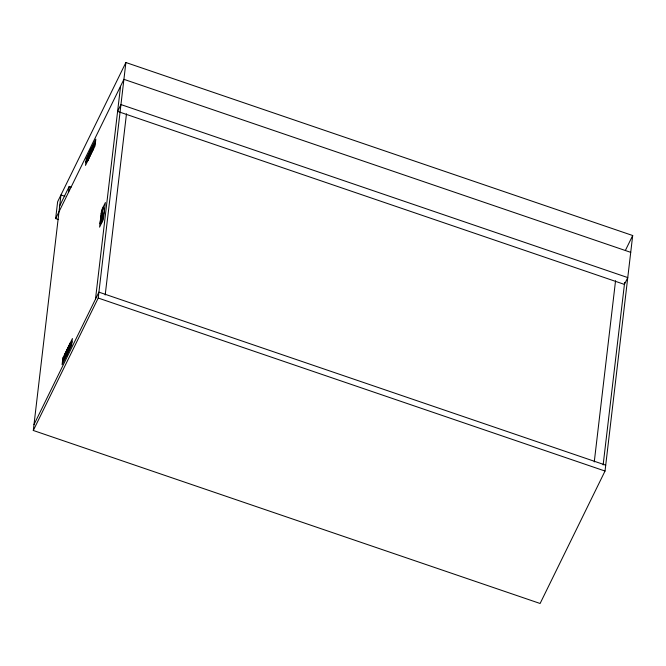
<?xml version="1.0" encoding="UTF-8"?>
<svg xmlns="http://www.w3.org/2000/svg" width="666" height="666" viewBox="0 0 666 666"><rect width="100%" height="100%" fill="white"/><g stroke="black" fill="none" stroke-linecap="round" stroke-linejoin="round"><path stroke-width="1" d="M58.6 219.597L55.653 218.59L57.626 201.765L125.891 62.512L632.7 235.523L605.028 471.045L540.109 603.488L33.3 430.477L60.972 194.955L64.902 196.295M68.54 192.299L69.231 186.413L71.204 187.079M64.727 354.212L64.644 354.953L70.471 342.499M87.363 161.58L93.19 149.117L93.107 149.867M87.662 159.024L87.737 158.366L85.872 162.171L91.059 148.918L95.421 142.691L87.496 160.414L93.365 147.627M95.479 299.159L120.579 86.147L123.918 79.337L630.727 252.347M33.3 430.477L98.227 298.043L125.891 62.512M105.195 294.988L126.482 113.794M594.263 461.938L615.55 280.744M603.138 464.943L624.658 282.376M59.682 205.886L69.231 186.413M55.653 218.59L120.479 86.347M101.174 213.611L101.598 212.754L99.983 223.734M33.991 424.592L98.918 292.149L605.727 465.159M625.382 250.441L632.7 235.523M98.227 298.043L605.028 471.045M62.862 358.017L62.08 364.743L71.62 345.271L72.411 338.536L62.862 358.017M86.289 158.658L85.498 165.384L95.047 145.912L95.829 139.177L86.289 158.658M64.427 356.768L62.487 361.23L66.85 355.003L72.036 341.758L64.427 356.768M64.594 355.386L64.469 356.443L70.338 343.664L64.594 355.386M101.557 210.331L99.584 227.148L103.405 219.364L105.378 202.539L101.557 210.331M101.84 212.263L100.649 222.377L102.439 211.022L101.84 212.263M102.622 210.656L101.407 223.426L104.387 210.947L103.388 206.602L102.622 210.656M120.954 104.57L117.607 111.389L624.417 284.399L627.763 277.58L120.954 104.57"/></g></svg>
